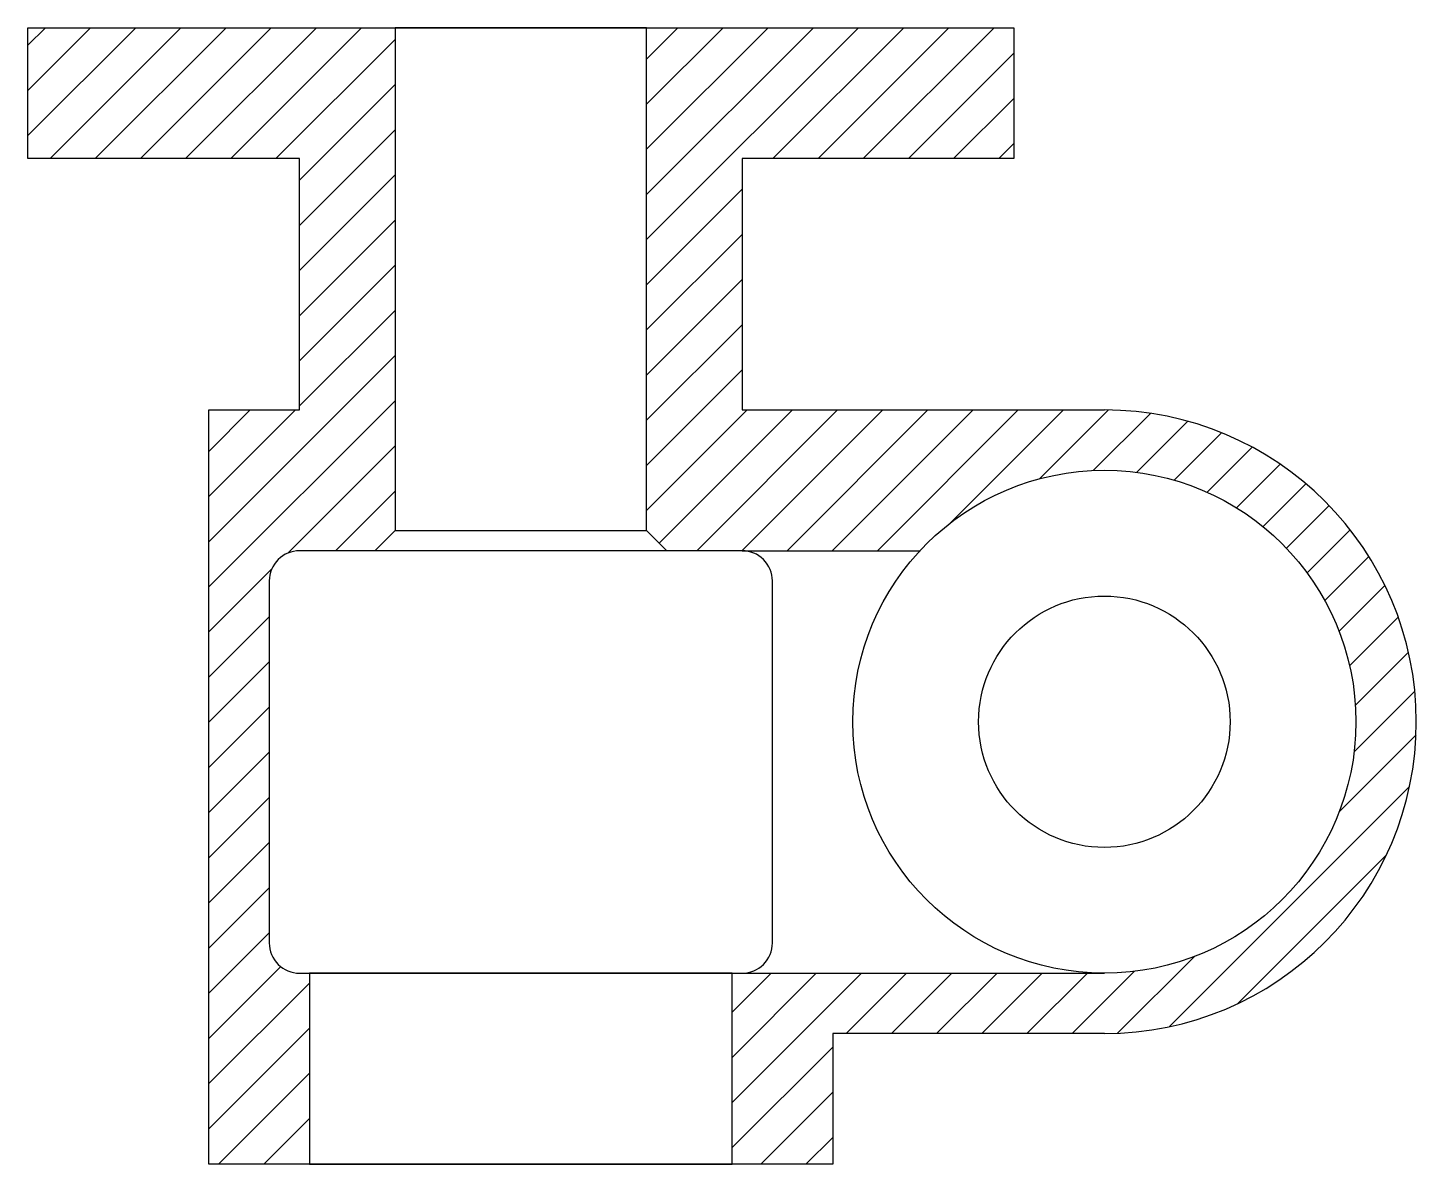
# Model space of a CAD drawing. Header units: millimetres. Extents: x 2257 to 2395, y 1674 to 1787.
import ezdxf

# ---------------------------------------------------------------- set-up
doc = ezdxf.new("R2010")
doc.units = ezdxf.units.MM

msp = doc.modelspace()

# ---------------------------------------------------------------- hatches: boundary and pattern name
h = msp.add_hatch()
h.set_pattern_fill('ANSI31', color=256)
h.paths.add_polyline_path([(2293.56, 1787.34), (2257.06, 1787.34), (2257.06, 1774.34), (2284.06, 1774.34), (2284.06, 1749.34), (2275.06, 1749.34), (2275.06, 1674.34), (2285.06, 1674.34), (2285.06, 1693.34), (2284.06, 1693.34, -0.414214), (2281.06, 1696.34), (2281.06, 1732.34, -0.414214), (2284.06, 1735.34), (2291.56, 1735.34), (2293.56, 1737.34)])
h.paths.add_polyline_path([(2355.06, 1787.34), (2318.56, 1787.34), (2318.56, 1737.34), (2320.56, 1735.34), (2328.06, 1735.34), (2345.72, 1735.34, -0.681875), (2389.06, 1718.34, -0.414214), (2364.06, 1693.34), (2328.06, 1693.34), (2327.06, 1693.34), (2327.06, 1674.34), (2337.06, 1674.34), (2337.06, 1687.34), (2364.06, 1687.34, 1), (2364.06, 1749.34), (2328.06, 1749.34), (2328.06, 1774.34), (2355.06, 1774.34)])

# ---------------------------------------------------------------- linework, layer by layer
for p, q in [((2257.06, 1787.34), (2355.06, 1787.34)), ((2257.06, 1774.34), (2257.06, 1787.34)), ((2355.06, 1787.34), (2355.06, 1774.34)), ((2284.06, 1774.34), (2257.06, 1774.34)), ((2284.06, 1749.34), (2284.06, 1774.34)), ((2355.06, 1774.34), (2328.06, 1774.34)), ((2328.06, 1774.34), (2328.06, 1749.34)), ((2275.06, 1674.34), (2275.06, 1749.34)), ((2275.06, 1749.34), (2284.06, 1749.34)), ((2328.06, 1749.34), (2364.06, 1749.34)), ((2293.56, 1737.34), (2291.56, 1735.34)), ((2318.56, 1737.34), (2320.56, 1735.34)), ((2328.06, 1735.34), (2345.72, 1735.34)), ((2328.06, 1693.34), (2364.06, 1693.34)), ((2364.06, 1687.34), (2337.06, 1687.34)), ((2337.06, 1687.34), (2337.06, 1674.34)), ((2337.06, 1674.34), (2275.06, 1674.34))]:
    msp.add_line(p, q)
for points in [[(2293.56, 1737.34), (2318.56, 1737.34), (2318.56, 1787.34), (2293.56, 1787.34)], [(2285.06, 1674.34), (2327.06, 1674.34), (2327.06, 1693.34), (2285.06, 1693.34)]]:
    msp.add_lwpolyline(points, close=True)
msp.add_lwpolyline([(2284.06, 1693.34), (2328.06, 1693.34, 0.414214), (2331.06, 1696.34), (2331.06, 1732.34, 0.414214), (2328.06, 1735.34), (2284.06, 1735.34, 0.414214), (2281.06, 1732.34), (2281.06, 1696.34, 0.414214)], format="xyb", close=True)
for radius in [25, 12.5]:
    msp.add_circle((2364.06, 1718.34), radius)
msp.add_arc((2364.06, 1718.34), 31, 270, 90)

doc.saveas('drawing.dxf')
